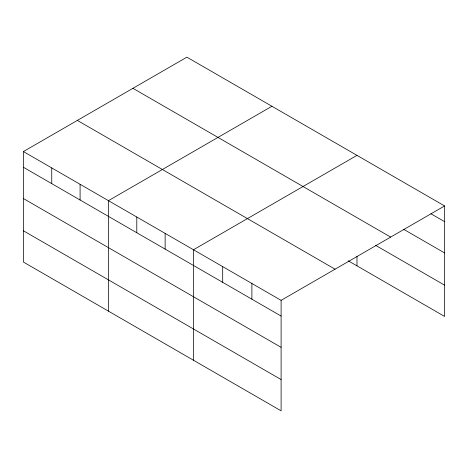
<?xml version="1.0" encoding="UTF-8"?>
<svg xmlns="http://www.w3.org/2000/svg" width="468" height="468" viewBox="0 0 468 468"><rect width="100%" height="100%" fill="white"/><g stroke="black" fill="none" stroke-linecap="round" stroke-linejoin="round"><path stroke-width="0.7" d="M281.104 347.332L281.104 300.345L23.4 151.562L23.4 262.051L281.104 410.834L281.104 347.332L23.4 198.549M23.4 151.562L186.896 57.166L444.6 205.949L444.6 316.438L348.163 260.764M271.937 106.265L108.441 200.655L108.441 311.15M356.979 155.364L193.483 249.754L193.483 360.249M281.104 300.345L444.6 205.949M430.929 213.771L444.6 221.662M403.586 229.261L444.6 252.942M132.941 88.317L390.645 237.1M375.623 245.343L444.6 285.164M77.355 120.411L335.059 269.194M23.4 167.275L281.104 316.058M23.4 230.777L281.104 379.56M356.979 256.4L356.979 265.853M251.895 283.479L251.895 299.192M222.692 266.62L222.692 282.333M165.14 233.392L165.14 249.105M136.791 217.023L136.791 232.736M80.092 184.293L80.092 200.006M51.749 167.924L51.749 183.637"/></g></svg>
